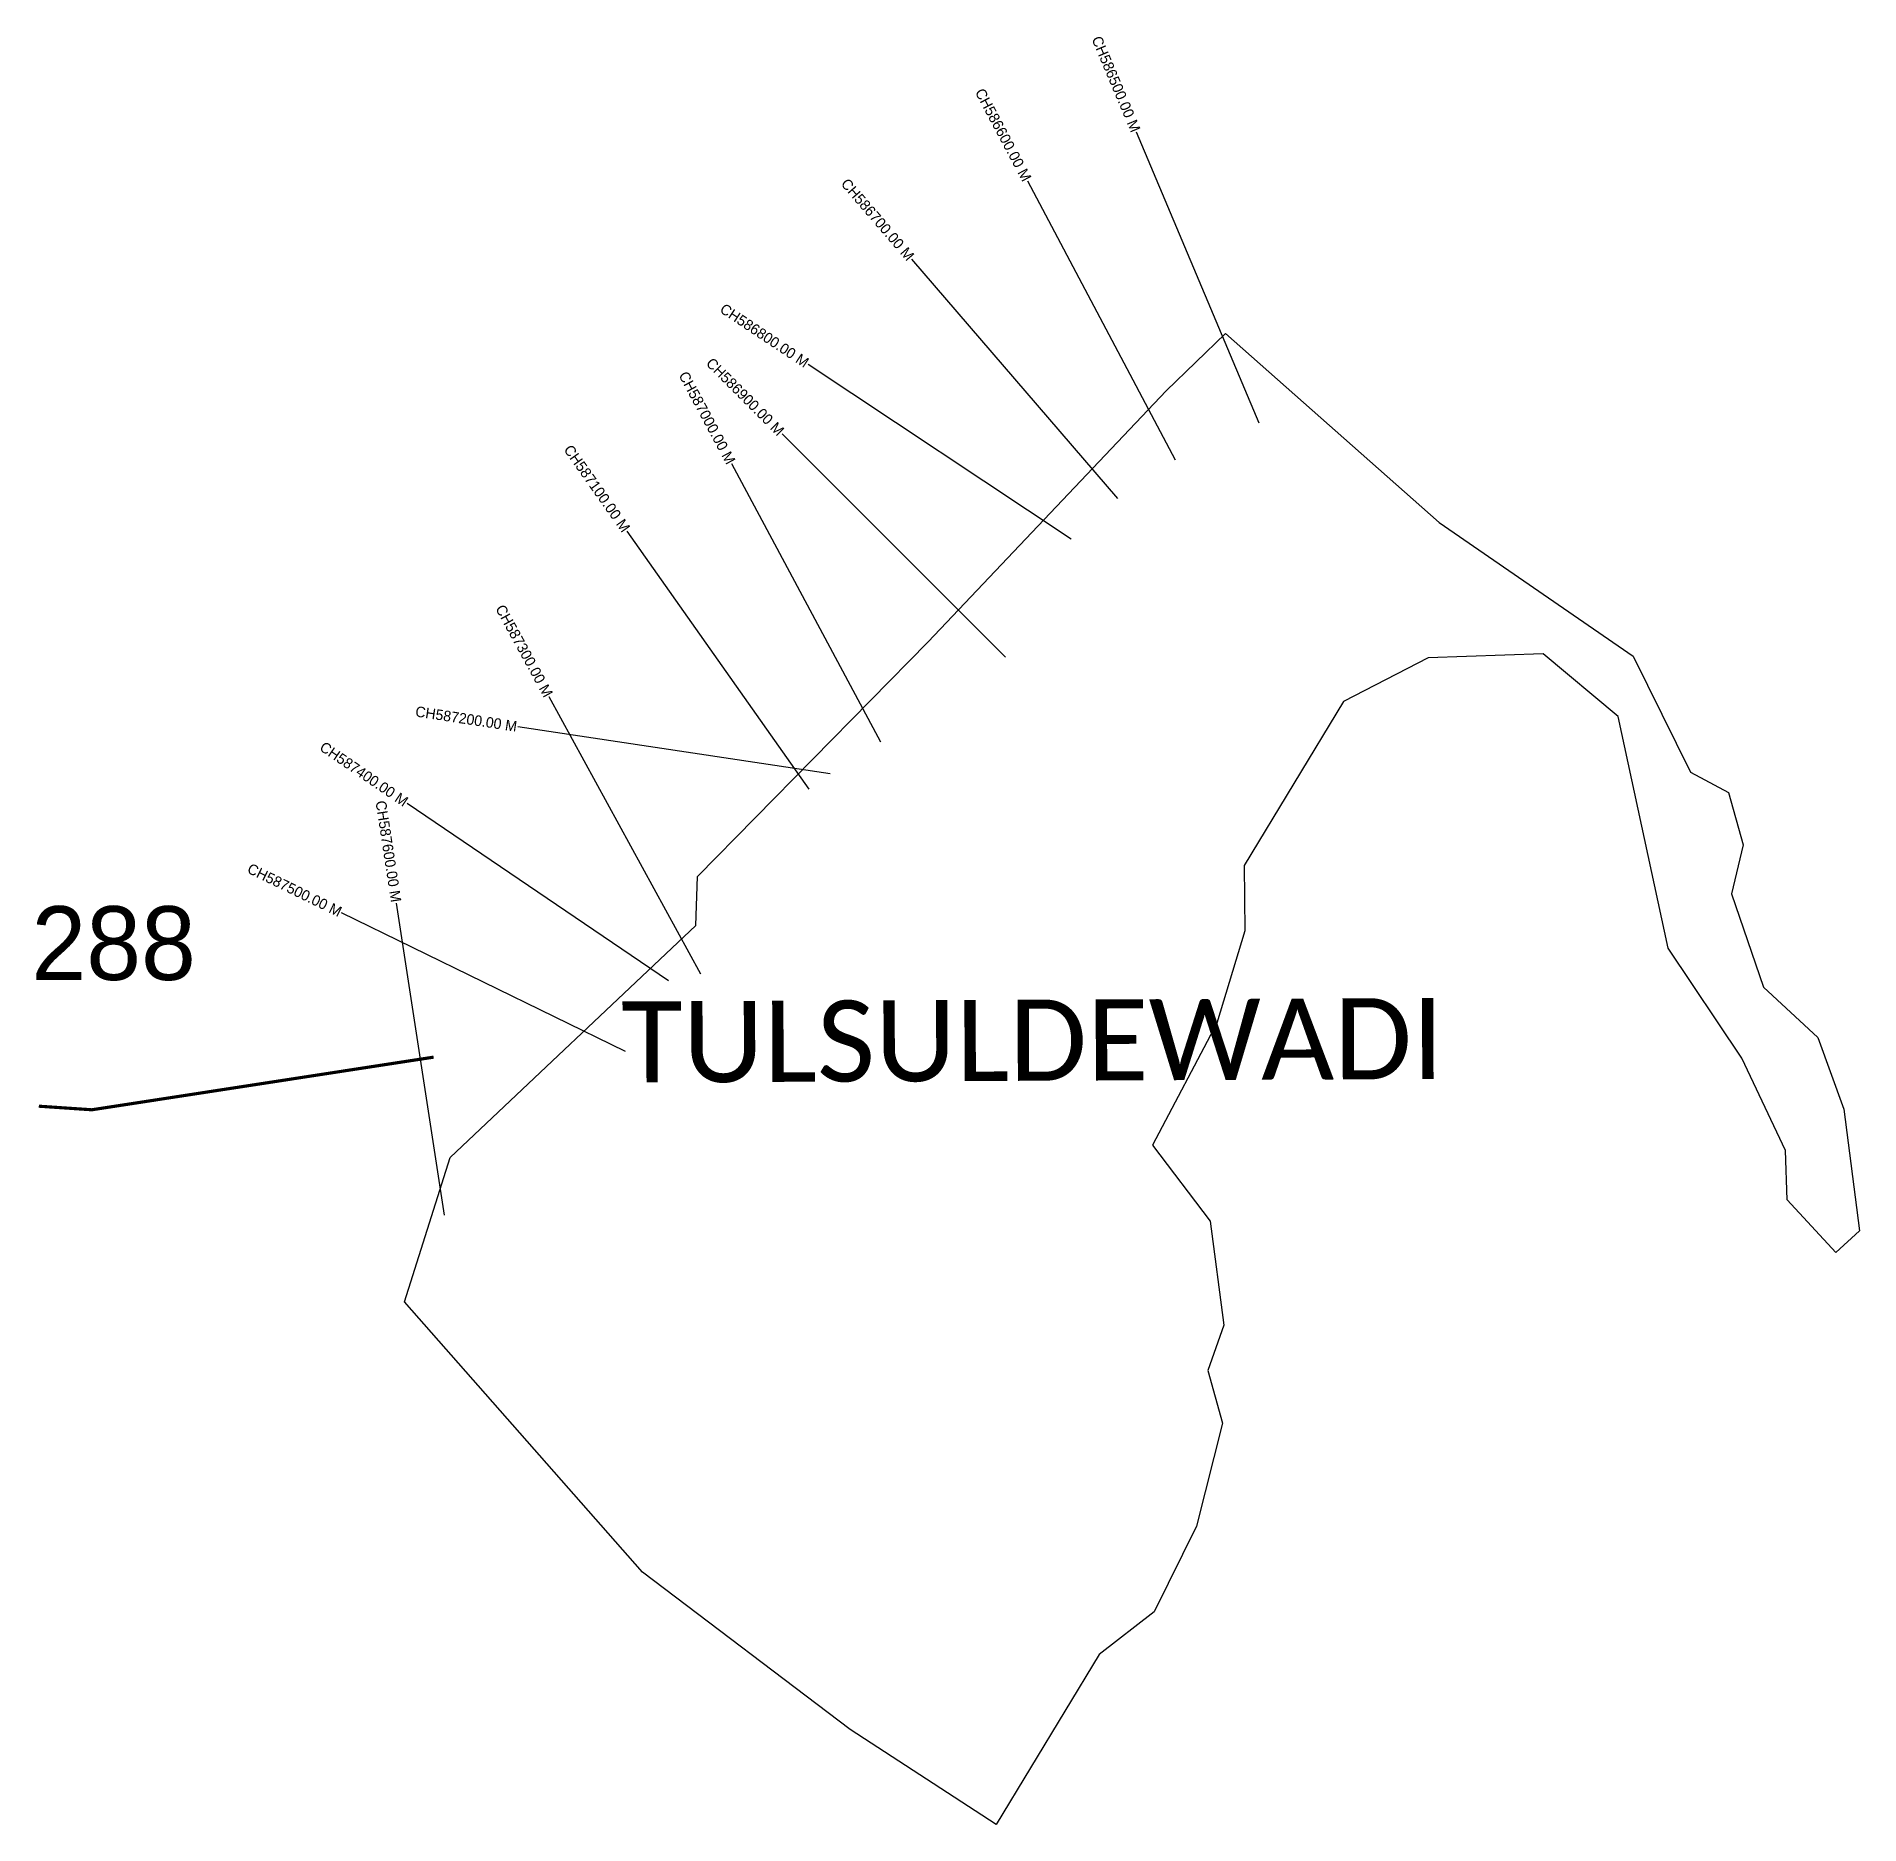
# Model space of a CAD drawing. Header units: metres. Extents: x 322628 to 324360, y 1835975 to 1837674.
import ezdxf
from ezdxf.enums import TextEntityAlignment as Align

# ---------------------------------------------------------------- set-up
doc = ezdxf.new("R2010")
doc.units = ezdxf.units.M
for name, color, linetype in [('CS', 134, 'Continuous'), ('CSMark', 6, 'Continuous'), ('NATURALLY PROTECTED', 3, 'Continuous'), ('village', 3, 'Continuous'), ('VILLAGE NAME', 250, 'Continuous')]:
    doc.layers.add(name, color=color, linetype=linetype)

msp = doc.modelspace()

# ---------------------------------------------------------------- linework, layer by layer
at = {"color": 6}
msp.add_lwpolyline([(324337.7, 1836518.5), (324360.1, 1836539.1)], dxfattribs=at)
at = {"layer": 'CS'}
for p, q in [((323789.6, 1837306.2), (323673.1, 1837582.6)), ((323710.3, 1837271.2), (323569.9, 1837536.3)), ((323655.4, 1837234.7), (323459.6, 1837462.1)), ((323611.2, 1837196.3), (323361.2, 1837362.1)), ((323548.6, 1837084.1), (323336.5, 1837296.3)), ((323430.3, 1837003.2), (323288.7, 1837267.7)), ((323362.2, 1836958.6), (323189.3, 1837203.7)), ((323259.1, 1836783.1), (323115.3, 1837046.4)), ((323382.1, 1836973.2), (323085.5, 1837018)), ((323228.4, 1836776.6), (322980.3, 1836945.2)), ((323015.7, 1836554), (322970, 1836850.5)), ((323187.7, 1836709.7), (322918, 1836841.2))]:
    msp.add_line(p, q, dxfattribs=at)
at = {"layer": 'NATURALLY PROTECTED', "const_width": 3, "flags": 128}
msp.add_lwpolyline([(323005.4, 1836704.2), (322680.7, 1836654.2), (322630.3, 1836657.6)], dxfattribs=at)
at = {"layer": 'village', "color": 6}
msp.add_polyline3d([(324337.7, 1836518.5, 0), (324291.2, 1836568.8, 0), (324289.7, 1836615.5, 0), (324248.1, 1836703.3, 0), (324178.4, 1836807.8, 0), (324130.8, 1837027.6, 0), (324059.6, 1837087.3, 0), (323950.4, 1837083.4, 0), (323869.7, 1837042, 0), (323775.5, 1836886.3, 0), (323776.2, 1836824.1, 0), (323749.5, 1836736.6, 0), (323688.4, 1836620.6, 0), (323743, 1836548.3, 0), (323756, 1836449.5, 0), (323741, 1836406.5, 0), (323754.7, 1836356.4, 0), (323730.1, 1836258.8, 0), (323689.8, 1836177.3, 0), (323637.6, 1836136.8, 0), (323539.7, 1835975.3, 0), (323401.2, 1836065.7, 0), (323203.9, 1836215.1, 0), (322977.6, 1836471.7, 0), (323021.1, 1836609, 0), (323254.5, 1836829.2, 0), (323256.2, 1836875.7, 0), (323475.2, 1837098.8, 0), (323701.3, 1837337, 0), (323757.8, 1837391.5, 0), (323960.8, 1837211.9, 0), (324144.9, 1837084.9, 0), (324199.6, 1836974.9, 0), (324235.6, 1836955.4, 0), (324249.6, 1836905.9, 0), (324238.4, 1836859.3, 0), (324268.8, 1836770.8, 0), (324320.4, 1836722.9, 0), (324345, 1836654.7, 0), (324360.1, 1836539.1, 0)], dxfattribs=at)
msp.add_polyline3d([(324337.7, 1836518.5, 0), (324291.2, 1836568.8, 0), (324289.7, 1836615.5, 0), (324248.1, 1836703.3, 0), (324178.4, 1836807.8, 0), (324130.8, 1837027.6, 0), (324059.6, 1837087.3, 0), (323950.4, 1837083.4, 0), (323869.7, 1837042, 0), (323775.5, 1836886.3, 0), (323776.2, 1836824.1, 0), (323749.5, 1836736.6, 0), (323688.4, 1836620.6, 0), (323743, 1836548.3, 0), (323756, 1836449.5, 0), (323741, 1836406.5, 0), (323754.7, 1836356.4, 0), (323730.1, 1836258.8, 0), (323689.8, 1836177.3, 0), (323637.6, 1836136.8, 0), (323539.7, 1835975.3, 0), (323401.2, 1836065.7, 0), (323203.9, 1836215.1, 0), (322977.6, 1836471.7, 0), (323021.1, 1836609, 0), (323254.5, 1836829.2, 0), (323256.2, 1836875.7, 0), (323475.2, 1837098.8, 0), (323701.3, 1837337, 0), (323757.8, 1837391.5, 0), (323960.8, 1837211.9, 0), (324144.9, 1837084.9, 0), (324199.6, 1836974.9, 0), (324235.6, 1836955.4, 0), (324249.6, 1836905.9, 0), (324238.4, 1836859.3, 0), (324268.8, 1836770.8, 0), (324320.4, 1836722.9, 0), (324345, 1836654.7, 0), (324360.1, 1836539.1, 0)], dxfattribs=at)

# ---------------------------------------------------------------- texts
at = {"insert": (322623.3, 1836847.5), "char_height": 70, "attachment_point": 1}
msp.add_mtext_dynamic_manual_height_columns('288', width=95.172, gutter_width=1, heights=[0], dxfattribs=at)
at = {"layer": 'CSMark'}
for s, rotation, p in [('CH586500.00 M', 292.841, (323672.7, 1837583.5)), ('CH586600.00 M', 297.9083, (323569.4, 1837537.1)), ('CH586700.00 M', 310.7275, (323459, 1837462.8)), ('CH586800.00 M', 326.4499, (323360.3, 1837362.7)), ('CH587000.00 M', 298.1674, (323288.2, 1837268.5)), ('CH586900.00 M', 314.9857, (323335.8, 1837297)), ('CH587100.00 M', 305.2046, (323188.7, 1837204.5)), ('CH587300.00 M', 298.6454, (323114.8, 1837047.3)), ('CH587200.00 M', 351.3995, (323084.5, 1837018.2)), ('CH587400.00 M', 325.8005, (322979.5, 1836945.7)), ('CH587600.00 M', 278.7558, (322969.9, 1836851.5)), ('CH587500.00 M', 334, (322917.1, 1836841.6))]:
    msp.add_text(s, height=10, rotation=rotation, dxfattribs=at).set_placement(p, align=Align.MIDDLE_RIGHT)
at = {"layer": 'VILLAGE NAME', "insert": (323183.4, 1836757.1), "char_height": 77.016, "attachment_point": 1, "rotation": 0.2435}
msp.add_mtext_dynamic_manual_height_columns('{\\fCalibri|b0|i0|c0|p34;TULSULDEWADI}', width=707.379, gutter_width=385.1, heights=[0], dxfattribs=at)

doc.saveas('drawing.dxf')
